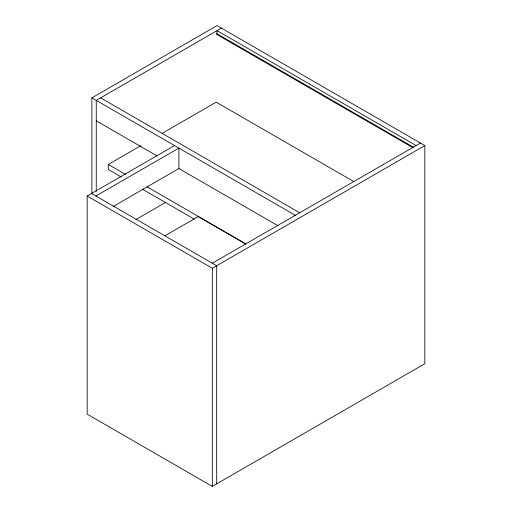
<?xml version="1.0" encoding="UTF-8"?>
<svg xmlns="http://www.w3.org/2000/svg" width="512" height="512" viewBox="0 0 512 512"><rect width="100%" height="100%" fill="white"/><g stroke="black" fill="none" stroke-linecap="round" stroke-linejoin="round"><path stroke-width="0.77" d="M91.885 193.734L91.885 97.856L217.037 25.6L424.838 145.568L424.838 363.706L212.314 486.4L87.162 414.144L87.162 196.013L174.534 145.568M221.408 28.122L96.256 100.378L96.256 191.462M121.434 177.082L108.301 169.498L108.301 164.454L140.813 145.683M162.253 133.299L216.211 102.15L353.76 181.562M95.904 196.013L178.906 148.096L178.906 168.544L113.19 206.477M135.968 219.507L165.715 202.336M164.928 235.776L198.15 216.602L245.741 244.077M212.314 263.226L420.467 143.046M87.162 196.013L212.314 268.269L424.838 145.568M416.096 145.568L217.037 30.643L217.037 33.792M216.768 33.626L413.606 147.27M216.058 34.035L412.896 147.68M100.627 97.856L299.686 212.781M91.885 97.856L295.315 215.302M96.256 120.826L157.082 155.942M178.509 168.314L278.035 225.779M108.301 164.454L125.581 174.432M147.002 186.803L245.843 243.866M142.17 189.05L194.003 218.982M91.533 193.491L216.685 265.747L216.685 483.878M212.314 268.269L212.314 486.4"/></g></svg>
